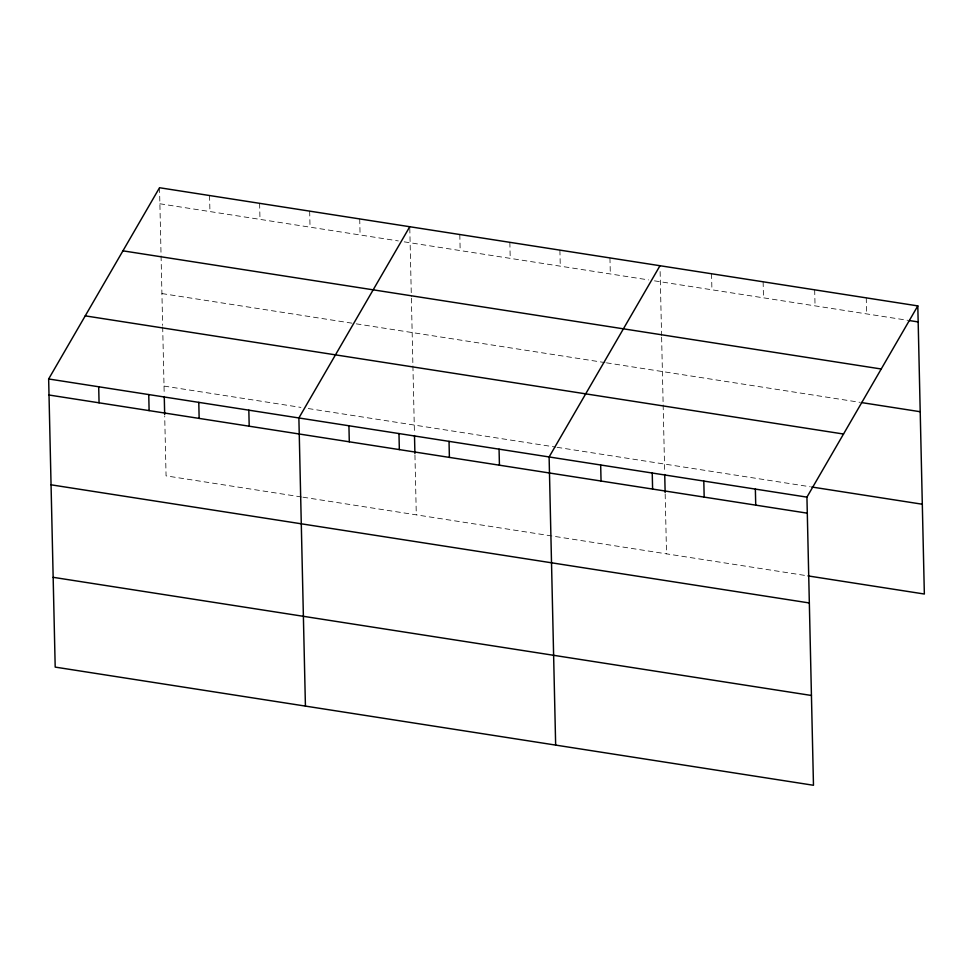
<?xml version="1.0" encoding="UTF-8"?>
<svg xmlns="http://www.w3.org/2000/svg" width="973" height="973" viewBox="0 0 973 973"><rect width="100%" height="100%" fill="white"/><g stroke="black" fill="none" stroke-linecap="round" stroke-linejoin="round"><path stroke-width="0.73" stroke-dasharray="4.87 3.65" d="M159.888 203.771L398.346 240.927M404.233 241.851L648.59 279.92M654.476 280.844L907.858 320.324M161.932 293.566L354.756 323.608M356.227 323.839L604.987 362.601M606.459 362.832L859.816 402.311M164.036 386.074L300.925 407.407M308.283 408.551L555.571 447.081M557.043 447.312L810.351 486.792M301.484 496.972L166.067 475.87L164.705 416.006M302.956 497.191L806.495 575.663M866.25 297.86L866.615 313.902M814.681 289.82L815.046 305.863M763.124 281.793L763.489 297.823M711.555 273.754L711.92 289.796M660.132 271.552L661.579 335.636M661.616 337.132L663.124 403.394M663.148 404.914L664.705 473.036M665.179 493.992L666.529 553.856M609.949 257.918L610.314 273.96M559.901 250.122L560.266 266.164M509.852 242.326L510.217 258.356M459.803 234.529L460.168 250.56M409.791 228.181L411.348 296.643M411.384 298.139L412.88 364.401M412.917 365.921L414.462 434.043M414.948 454.999L416.298 514.863M359.718 218.925L360.083 234.967M309.669 211.129L310.034 227.171M259.621 203.333L259.986 219.363M209.572 195.537L209.937 211.567M159.523 187.728L162.649 325.408M162.686 326.928L164.23 395.05"/><path stroke-width="1.46" d="M917.807 305.899L806.933 497.13L813.477 785.272L55.193 667.101L48.65 378.971L159.523 187.728L917.807 305.899L924.35 594.029L807.967 575.894M409.767 226.721L298.881 417.964L305.425 706.094M659.998 265.714L549.113 456.957L555.656 745.087M909.341 320.555L918.171 321.929M122.939 250.839L881.222 368.998M861.287 402.542L920.215 411.725M85.235 315.86L843.518 434.031M811.823 487.011L922.307 504.233M48.65 378.971L806.933 497.13M49.015 395.014L807.298 513.172M51.046 484.809L809.329 602.968M53.15 577.317L811.433 695.476M755.364 489.103L755.729 505.133M703.807 481.063L704.172 497.106M664.729 474.532L665.143 492.496M652.238 473.036L652.603 489.066M600.682 464.997L601.046 481.039M499.064 449.161L499.429 465.203M449.027 441.365L449.392 457.395M414.498 435.539L414.912 453.503M398.979 433.569L399.344 449.599M348.93 425.76L349.295 441.803M248.833 410.168L249.197 426.21M198.784 402.372L199.149 418.402M164.267 396.546L164.68 414.51M148.747 394.576L149.112 410.606M98.699 386.768L99.064 402.81"/></g></svg>
